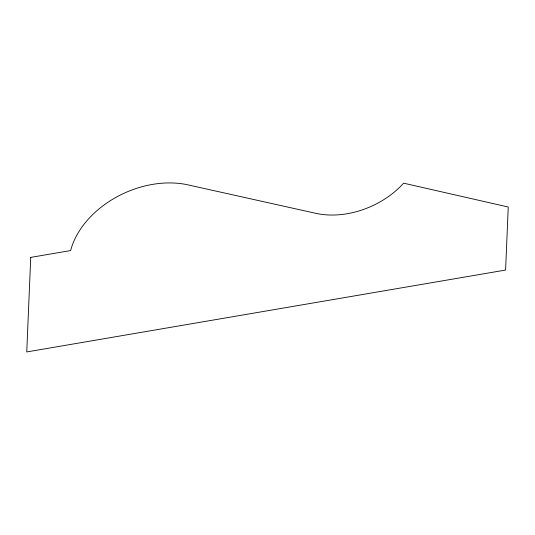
<?xml version="1.0" encoding="UTF-8"?>
<svg xmlns="http://www.w3.org/2000/svg" width="535" height="535" viewBox="0 0 535 535"><rect width="100%" height="100%" fill="white"/><g stroke="black" fill="none" stroke-linecap="round" stroke-linejoin="round"><path stroke-width="0.8" d="M30.736 257.382L26.75 351.943L505.595 270.055L508.25 207.012L403.611 183.184A74.532 53.614 -24.3 0 1 315.744 213.318L188.019 184.883A84.483 60.776 -24.3 0 0 70.64 250.561L30.736 257.382"/></g></svg>
